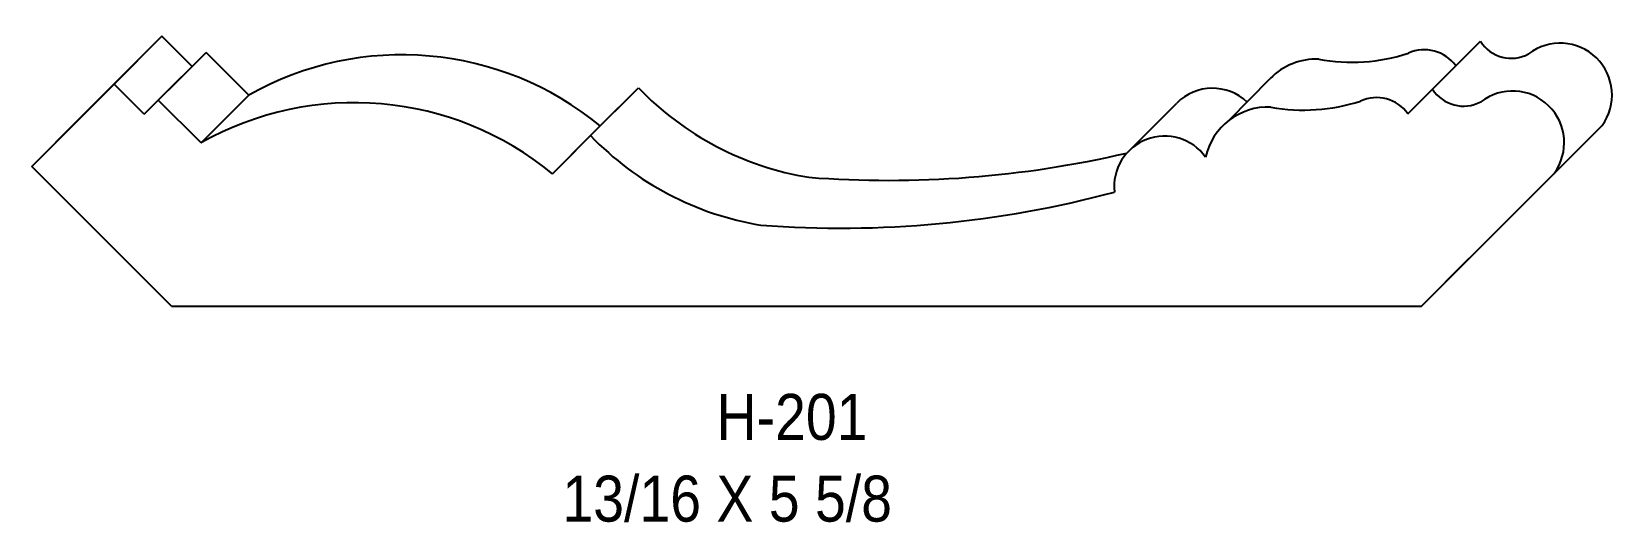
# Model space of a CAD drawing. Extents: x 49.42 to 55.27, y 164.91 to 166.73.
import ezdxf

# ---------------------------------------------------------------- set-up
doc = ezdxf.new("R2010")
doc.units = 0
doc.header["$LTSCALE"] = 5
doc.layers.add('PROFILE', color=7, linetype='CONTINUOUS')
doc.styles.add('TXT', font='TXT', dxfattribs={"height": 3.5})

msp = doc.modelspace()

# ---------------------------------------------------------------- linework, layer by layer
at = {"layer": 'PROFILE', "color": 1, "linetype": 'CONTINUOUS'}
for p, q in [((49.8996, 166.7089), (49.5956, 166.405)), ((49.7229, 166.5322), (49.8996, 166.7089)), ((50.0108, 166.5977), (49.8996, 166.7089)), ((54.6772, 166.5995), (54.7681, 166.6903)), ((49.886, 166.4729), (50.0627, 166.6496)), ((50.0108, 166.5977), (50.0627, 166.6496)), ((50.2207, 166.4916), (50.0627, 166.6496)), ((49.8341, 166.421), (50.0108, 166.5977)), ((54.5005, 166.4228), (54.6772, 166.5995)), ((49.7229, 166.5322), (49.4189, 166.2282)), ((49.8341, 166.421), (49.7229, 166.5322)), ((51.4824, 166.3421), (51.6591, 166.5188)), ((51.5181, 166.3778), (51.6591, 166.5188)), ((53.8402, 166.3988), (53.9919, 166.5533)), ((54.5005, 166.4228), (54.5914, 166.5136)), ((49.8341, 166.421), (49.886, 166.4729)), ((50.044, 166.3149), (49.886, 166.4729)), ((50.044, 166.3149), (50.2207, 166.4916)), ((53.4621, 166.2776), (53.6468, 166.4623)), ((49.4189, 166.2282), (49.5956, 166.405)), ((51.3414, 166.201), (51.5181, 166.3778)), ((51.3414, 166.201), (51.4824, 166.3421)), ((55.0404, 166.2027), (55.2171, 166.3794)), ((49.9348, 165.7123), (49.4189, 166.2282)), ((54.55, 165.7123), (55.0404, 166.2027)), ((54.55, 165.7123), (54.7268, 165.8891)), ((49.9348, 165.7123), (54.55, 165.7123))]:
    msp.add_line(p, q, dxfattribs=at)
for centre, major_axis, start_param, end_param in [((50.7866, 165.4906), (0, 1.1499), -0.689547, 0.514501), ((54.8821, 166.763), (0.1352, 0), -2.574459, -1.078296), ((55.0628, 166.4924), (0, 0.1912), -2.202957, 0.65686), ((54.161, 166.3874), (0, 0.2369), -0.041939, 0.794771), ((54.2923, 167.2886), (0, 0.6755), -3.322311, -2.826169), ((54.5609, 166.5159), (0, 0.1433), -0.947712, 0.424733), ((50.6098, 165.3139), (0, 1.1499), -0.689547, 0.514501), ((52.4703, 167.2985), (1.1252, 0), -2.375932, -1.733257), ((53.7786, 166.3305), (0, 0.1865), -0.760094, 0.785398), ((54.7054, 166.5862), (0.1352, 0), -2.574459, -1.078296), ((54.8861, 166.3157), (0, 0.1912), -2.202957, 0.65686), ((53.9842, 166.2107), (0, 0.2369), -0.041939, 1.349065), ((54.1156, 167.1119), (0.6755, 0), -1.751514, -1.255372), ((54.3842, 166.3392), (0.1433, 0), 0.623085, 1.99553), ((52.2936, 167.1218), (1.1252, 0), -2.375932, -1.733257), ((53.6019, 166.1538), (0, 0.1865), -0.946288, -4.604757), ((52.5838, 170.0594), (0, 3.8825), -3.217766, -2.91339), ((52.407, 169.8827), (0, 3.8825), -3.217766, -2.878554)]:
    msp.add_ellipse(centre, major_axis=major_axis, ratio=1, start_param=start_param, end_param=end_param, dxfattribs=at)

# ---------------------------------------------------------------- texts
at = {"layer": 'PROFILE', "color": 1, "linetype": 'CONTINUOUS', "style": 'TXT', "width": 0.9}
for s, height, p in [('H-201', 0.16996, (51.9478, 165.2184)), ('13/16 X 5 5/8', 0.169956, (51.3785, 164.9164))]:
    msp.add_text(s, height=height, dxfattribs=at).set_placement(p)

doc.saveas('drawing.dxf')
